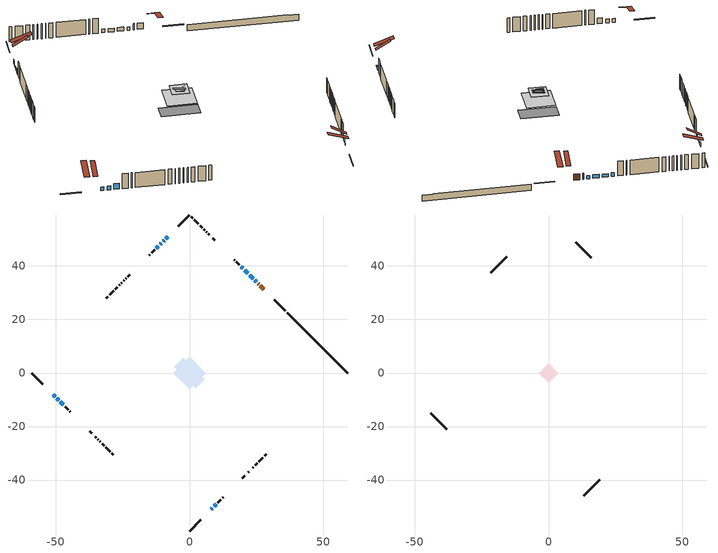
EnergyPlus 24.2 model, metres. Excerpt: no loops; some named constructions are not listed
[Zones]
conditioned space
 floor adiabatic (AdiabaticFloorConstruction): -6.02,0 0,6.02 6.02,0 0,-6.02 z3.08
 floor foundation (Slab1 construction): -5.63,2.31 -2.31,5.63 5.63,-2.31 2.31,-5.63 z-1.46
 wall outside (RimJoist1 construction): 0,-59.05 4.22,-54.83 / -59.05,0 -54.83,-4.22 / 0,59.05 -4.22,54.83 / 35.86,23.19 31.64,27.41 z0.64:0.94
 wall outside (AdiabaticWallConstruction 1): 27.7,31.35 26.51,32.54 / 25.85,33.2 25.67,33.38 z0.64:2.67
 wall outside (AdiabaticWallConstruction): 25.01,34.04 24.44,34.61 z0.64:1.65; 23.79,35.27 22.49,36.56 / -8.16,50.89 -8.81,50.24 / -50.89,-8.16 -50.24,-8.81 / 19.97,39.08 19.3,39.75 z0.64:1.86; -9.47,49.58 -9.87,49.18 / 8.16,-50.89 8.57,-50.48 z0.64:1; -10.53,48.52 -11.02,48.03 z0.64:1.51; -49.58,-9.47 -48.87,-10.18 z0.64:1.88; 21.84,37.22 20.62,38.43 z0.64:1.7; -11.68,47.37 -12.42,46.63 / 9.22,-49.83 9.97,-49.09 z0.64:1.95; -48.22,-10.83 -47.16,-11.89 z0.64:2.5
 wall outside (Wall10 construction): 10.62,-48.43 11.74,-47.32 / -46.5,-12.55 -45.39,-13.66 / -13.08,45.98 -14.19,44.86 / 18.65,40.4 17.53,41.52 z0.64:5.52
 wall outside (Wall11 construction): 12.39,-46.66 12.54,-46.51 / -44.73,-14.32 -44.58,-14.47 / -14.85,44.2 -15,44.05 / 16.88,42.17 16.72,42.33 z0.64:5.52
 wall outside (Wall1 construction): 19.81,-39.24 20.61,-38.44 / -37.32,-21.73 -36.52,-22.53 / -22.26,36.79 -23.06,35.99 / 9.46,49.59 8.66,50.39 z0.64:5.52
 wall outside (Wall2 construction): 21.27,-37.79 21.3,-37.75 / -35.86,-23.19 -35.83,-23.22 / -23.72,35.33 -23.75,35.3 / 8,51.05 7.97,51.08 z0.64:5.52
 wall outside (Wall3 construction): 21.95,-37.1 22.19,-36.87 / -35.17,-23.88 -34.94,-24.11 / -24.41,34.64 -24.64,34.41 / 7.31,51.74 7.08,51.97 z0.64:5.52
 wall outside (Wall4 construction): 22.84,-36.21 22.98,-36.07 / -34.28,-24.77 -34.14,-24.91 / -25.3,33.76 -25.44,33.61 / 6.43,52.62 6.29,52.77 z0.64:5.52
 wall outside (Wall6 construction): 23.64,-35.41 23.85,-35.2 / -33.49,-25.57 -33.27,-25.78 / -26.09,32.96 -26.31,32.74 / 5.63,53.42 5.42,53.64 z0.64:5.52
 wall outside (Wall7 construction): 24.51,-34.54 25.25,-33.8 / -32.62,-26.44 -31.88,-27.18 / -26.96,32.09 -27.7,31.35 / 4.76,54.29 4.02,55.03 z0.64:5.52
 wall outside (Wall8 construction): 25.91,-33.14 27.41,-31.64 / -31.22,-27.83 -29.71,-29.34 / -28.36,30.69 -29.87,29.18 / 3.36,55.69 1.85,57.2 z0.64:5.52
 wall outside (Wall9 construction): 28.07,-30.98 28.61,-30.44 / -29.05,-30 -28.51,-30.54 / -30.53,28.53 -31.07,27.99 / 1.2,57.85 0.66,58.39 z0.64:5.52
 wall foundation (FoundationWall1 construction): 36.52,22.53,-1.46 36.52,22.53,0.64 56.8,2.25,0.64 56.8,2.25,0.51 59.05,0,0.51 59.05,0,-1.46
 window (WindowConstruction): 25.01,34.04 24.44,34.61 z0.64:1.65
 window (WindowConstruction 7): 23.79,35.27 22.49,36.56 z0.64:1.86
 window (WindowConstruction 8): -8.17,50.89 -8.81,50.24 z0.64:1.86
 window (WindowConstruction 9): -50.89,-8.17 -50.24,-8.81 z0.64:1.86
 window (WindowConstruction 11): -9.47,49.58 -9.87,49.18 z0.64:0.99
 window (WindowConstruction 12): 8.17,-50.89 8.57,-50.48 z0.64:0.99
 window (WindowConstruction 1): -10.53,48.52 -11.02,48.03 z0.64:1.51
 window (WindowConstruction 2): -49.58,-9.47 -48.88,-10.18 z0.64:1.88
 window (WindowConstruction 3): 21.84,37.22 20.62,38.43 z0.64:1.7
 window (WindowConstruction 4): -11.68,47.37 -12.42,46.63 z0.64:1.94
 window (WindowConstruction 5): -48.22,-10.83 -47.16,-11.89 z0.64:2.5
 window (WindowConstruction 6): 9.22,-49.83 9.97,-49.09 z0.64:1.94
 window (WindowConstruction 10): 19.97,39.08 19.3,39.75 z0.64:1.86
 door (Door): 27.7,31.35 26.51,32.54 z0.64:2.67
 door (Door 1): 25.85,33.2 25.67,33.38 z0.64:2.67
 ceiling adiabatic (AdiabaticFloorConstruction): 0,-6.02 6.02,0 0,6.02 -6.02,0 z3.08
attic - vented
 floor to conditioned space (Floor1 construction Reversed): -1.54,0 0,1.54 1.54,0 0,-1.54 z5.52
 floor to conditioned space (Floor2 construction Reversed): -3.56,0 0,3.56 3.56,0 0,-3.56 z5.52
 floor to conditioned space (Floor3 construction Reversed): -1.63,0 0,1.63 1.63,0 0,-1.63 z5.52
 floor to conditioned space (Floor4 construction Reversed): -2.28,0 0,2.28 2.28,0 0,-2.28 z5.52
 floor to conditioned space (Floor5 construction Reversed): -2.4,0 0,2.4 2.4,0 0,-2.4 z5.52
 wall outside (Wall12 construction): 13.2,-45.85 19.15,-39.9 / -43.92,-15.13 -37.97,-21.08 / -15.66,43.4 -21.61,37.45 / 16.07,42.98 10.12,48.93 z0.64:5.52
 roof outside (Roof1 construction): 5.96,-53.09,5.52 1.86,-48.99,7.45 0.78,-50.07,7.45 4.88,-54.17,5.52; -53.09,-5.96,5.52 -48.99,-1.86,7.45 -50.07,-0.78,7.45 -54.17,-4.88,5.52; -5.96,53.09,5.52 -1.86,48.99,7.45 -0.78,50.07,7.45 -4.88,54.17,5.52; 29.9,29.15,5.52 25.8,25.05,7.45 26.88,23.97,7.45 30.98,28.07,5.52
 roof outside (Roof4 construction): 7.51,-51.54,5.52 4.43,-48.46,8.06 3.54,-49.36,8.06 6.62,-52.43,5.52; -51.54,-7.51,5.52 -48.46,-4.43,8.06 -49.36,-3.54,8.06 -52.43,-6.62,5.52; -7.51,51.54,5.52 -4.43,48.46,8.06 -3.54,49.36,8.06 -6.62,52.43,5.52; 28.36,30.7,5.52 25.28,27.62,8.06 26.17,26.73,8.06 29.25,29.81,5.52
[Material] Roughness=Rough; Thermal Absorptance=0.9
Name | Thickness {m} | Conductivity {W/m-K} | Density {kg/m3} | Specific Heat {J/kg-K} | Solar Absorptance | Visible Absorptance
ceiling loosefill ins | 0.0846667 | 0.0480833 | 16.02 | 1046.75 | 0.7 | 0.7
ceiling stud and cavity | 0.1397 | 0.0908788 | 65.682 | 1177.47 | 0.7 | 0.7
ceiling stud and cavity 1 | 0.1397 | 0.100554 | 65.682 | 1177.47 | 0.7 | 0.7
ceiling stud and cavity 2 | 0.1397 | 0.0925755 | 65.682 | 1177.47 | 0.7 | 0.7
ceiling stud and cavity 3 | 0.1397 | 0.0816226 | 65.682 | 1177.47 | 0.7 | 0.7
ceiling stud and cavity 4 | 0.0889 | 7.21176 | 20.9862 | 1087.66 | 0.7 | 0.7
gypsum board | 0.0127 | 0.160291 | 801 | 837.4 | 0.6 | 0.6
gypsum board 1 | 0.00254 | 0.160291 | 801 | 837.4 | 0.6 | 0.6
[Construction]
Floor1 construction: ceiling loosefill ins, ceiling stud and cavity, gypsum board
Floor2 construction: ceiling stud and cavity 1, gypsum board
Floor3 construction: ceiling stud and cavity 2, gypsum board
Floor4 construction: ceiling stud and cavity 3, gypsum board
Floor5 construction: ceiling stud and cavity 4, gypsum board 1
[EnergyManagementSystem:Program]
component_loads_program: Set loads_htg_walls = 0; Set loads_htg_rim_joists = 0; Set loads_htg_foundation_walls = 0; Set loads_htg_floors = 0; Set loads_htg_slabs = 0; Set loads_htg_ceilings = 0; Set loads_htg_roofs = 0; Set loads_htg_windows_conduction = 0; Set loads_htg_windows_solar = 0; Set loads_htg_doors = 0; Set loads_htg_skylights_conduction = 0; Set loads_htg_skylights_solar = 0; Set loads_htg_internal_mass = 0; Set loads_htg_intgains = 0; Set loads_htg_lighting = 0; Set loads_htg_infil = 0; Set loads_htg_mechvent = 0; Set loads_htg_natvent = 0; Set loads_htg_whf = 0; Set loads_htg_ducts = 0; Set loads_clg_walls = 0; Set loads_clg_rim_joists = 0; Set loads_clg_foundation_walls = 0; Set loads_clg_floors = 0; Set loads_clg_slabs = 0; Set loads_clg_ceilings = 0; Set loads_clg_roofs = 0; Set loads_clg_windows_conduction = 0; Set loads_clg_windows_solar = 0; Set loads_clg_doors = 0; Set loads_clg_skylights_conduction = 0; Set loads_clg_skylights_solar = 0; Set loads_clg_internal_mass = 0; Set loads_clg_intgains = 0; Set loads_clg_lighting = 0; Set loads_clg_infil = 0; Set loads_clg_mechvent = 0; Set loads_clg_natvent = 0; Set loads_clg_whf = 0; Set loads_clg_ducts = 0; Set hr_walls = 0; Set hr_walls = hr_walls + s_conv_13 + s_ig_13 + s_sol_13 + s_lgt_13 + s_surf_13; Set hr_walls = hr_walls + s_conv_14 + s_ig_14 + s_sol_14 + s_lgt_14 + s_surf_14; Set hr_walls = hr_walls + s_conv_15 + s_ig_15 + s_sol_15 + s_lgt_15 + s_surf_15; Set hr_walls = hr_walls + s_conv_16 + s_ig_16 + s_sol_16 + s_lgt_16 + s_surf_16; Set hr_walls = hr_walls + s_conv_17 + s_ig_17 + s_sol_17 + s_lgt_17 + s_surf_17; Set hr_walls = hr_walls + s_conv_18 + s_ig_18 + s_sol_18 + s_lgt_18 + s_surf_18; Set hr_walls = hr_walls + s_conv_19 + s_ig_19 + s_sol_19 + s_lgt_19 + s_surf_19; Set hr_walls = hr_walls + s_conv_20 + s_ig_20 + s_sol_20 + s_lgt_20 + s_surf_20; Set hr_walls = hr_walls + s_conv_21 + s_ig_21 + s_sol_21 + s_lgt_21 + s_surf_21; Set hr_walls = hr_walls + s_conv_22 + s_ig_22 + s_sol_22 + s_lgt_22 + s_surf_22; Set hr_walls = hr_walls + s_conv_23 + s_ig_23 + s_sol_23 + s_lgt_23 + s_surf_23; Set hr_walls = hr_walls + s_conv_24 + s_ig_24 + s_sol_24 + s_lgt_24 + s_surf_24; Set hr_walls = hr_walls + s_conv_25 + s_ig_25 + s_sol_25 + s_lgt_25 + s_surf_25; Set hr_walls = hr_walls + s_conv_26 + s_ig_26 + s_sol_26 + s_lgt_26 + s_surf_26; Set hr_walls = hr_walls + s_conv_27 + s_ig_27 + s_sol_27 + s_lgt_27 + s_surf_27; Set hr_walls = hr_walls + s_conv_28 + s_ig_28 + s_sol_28 + s_lgt_28 + s_surf_28; Set hr_walls = hr_walls + s_conv_29 + s_ig_29 + s_sol_29 + s_lgt_29 + s_surf_29; Set hr_walls = hr_walls + s_conv_30 + s_ig_30 + s_sol_30 + s_lgt_30 + s_surf_30; Set hr_walls = hr_walls + s_conv_31 + s_ig_31 + s_sol_31 + s_lgt_31 + s_surf_31; Set hr_walls = hr_walls + s_conv_32 + s_ig_32 + s_sol_32 + s_lgt_32 + s_surf_32; Set hr_walls = hr_walls + s_conv_33 + s_ig_33 + s_sol_33 + s_lgt_33 + s_surf_33; Set hr_walls = hr_walls + s_conv_34 + s_ig_34 + s_sol_34 + s_lgt_34 + s_surf_34; Set hr_walls = hr_walls + s_conv_35 + s_ig_35 + s_sol_35 + s_lgt_35 + s_surf_35; Set hr_walls = hr_walls + s_conv_36 + s_ig_36 + s_sol_36 + s_lgt_36 + s_surf_36; Set hr_walls = hr_walls + s_conv_37 + s_ig_37 + s_sol_37 + s_lgt_37 + s_surf_37; Set hr_walls = hr_walls + s_conv_38 + s_ig_38 + s_sol_38 + s_lgt_38 + s_surf_38; Set hr_walls = hr_walls + s_conv_39 + s_ig_39 + s_sol_39 + s_lgt_39 + s_surf_39; Set hr_walls = hr_walls + s_conv_40 + s_ig_40 + s_sol_40 + s_lgt_40 + s_surf_40; Set hr_walls = hr_walls + s_conv_41 + s_ig_41 + s_sol_41 + s_lgt_41 + s_surf_41; Set hr_walls = hr_walls + s_conv_42 + s_ig_42 + s_sol_42 + s_lgt_42 + s_surf_42; Set hr_walls = hr_walls + s_conv_43 + s_ig_43 + s_sol_43 + s_lgt_43 + s_surf_43; Set hr_walls = hr_walls + s_conv_44 + s_ig_44 + s_sol_44 + s_lgt_44 + s_surf_44; Set hr_walls = hr_walls + s_conv_45 + s_ig_45 + s_sol_45 + s_lgt_45 + s_surf_45; Set hr_walls = hr_walls + s_conv_46 + s_ig_46 + s_sol_46 + s_lgt_46 + s_surf_46; Set hr_walls = hr_walls + s_conv_47 + s_ig_47 + s_sol_47 + s_lgt_47 + s_surf_47; Set hr_walls = hr_walls + s_conv_48 + s_ig_48 + s_sol_48 + s_lgt_48 + s_surf_48; Set hr_walls = hr_walls + s_conv_49 + s_ig_49 + s_sol_49 + s_lgt_49 + s_surf_49; Set hr_walls = hr_walls + s_conv_50 + s_ig_50 + s_sol_50 + s_lgt_50 + s_surf_50; Set hr_walls = hr_walls + s_conv_51 + s_ig_51 + s_sol_51 + s_lgt_51 + s_surf_51; Set hr_walls = hr_walls + s_conv_52 + s_ig_52 + s_sol_52 + s_lgt_52 + s_surf_52; Set hr_rim_joists = 0; Set hr_rim_joists = hr_rim_joists + s_conv_8 + s_ig_8 + s_sol_8 + s_lgt_8 + s_surf_8; Set hr_rim_joists = hr_rim_joists + s_conv_9 + s_ig_9 + s_sol_9 + s_lgt_9 + s_surf_9; Set hr_rim_joists = hr_rim_joists + s_conv_10 + s_ig_10 + s_sol_10 + s_lgt_10 + s_surf_10; Set hr_rim_joists = hr_rim_joists + s_conv_11 + s_ig_11 + s_sol_11 + s_lgt_11 + s_surf_11; Set hr_foundation_walls = 0; Set hr_foundation_walls = hr_foundation_walls + s_conv_5 + s_ig_5 + s_sol_5 + s_lgt_5 + s_surf_5; Set hr_floors = 0; Set hr_slabs = 0; Set hr_slabs = hr_slabs + s_conv_12 + s_ig_12 + s_sol_12 + s_lgt_12 + s_surf_12; Set hr_ceilings = 0; Set hr_ceilings = hr_ceilings + s_conv + s_ig + s_sol + s_lgt + s_surf; Set hr_ceilings = hr_ceilings + s_conv_1 + s_ig_1 + s_sol_1 + s_lgt_1 + s_surf_1; Set hr_ceilings = hr_ceilings + s_conv_2 + s_ig_2 + s_sol_2 + s_lgt_2 + s_surf_2; Set hr_ceilings = hr_ceilings + s_conv_3 + s_ig_3 + s_sol_3 + s_lgt_3 + s_surf_3; Set hr_ceilings = hr_ceilings + s_conv_4 + s_ig_4 + s_sol_4 + s_lgt_4 + s_surf_4; Set hr_roofs = 0; Set hr_windows_conduction = 0; Set hr_windows_conduction = hr_windows_conduction + ss_conv_2; Set hr_windows_conduction = hr_windows_conduction + ss_ig_2; Set hr_windows_conduction = hr_windows_conduction + ss_surf_2; Set hr_windows_conduction = hr_windows_conduction + ss_conv_3; Set hr_windows_conduction = hr_windows_conduction + ss_ig_3; Set hr_windows_conduction = hr_windows_conduction + ss_surf_3; Set hr_windows_conduction = hr_windows_conduction + ss_conv_4; Set hr_windows_conduction = hr_windows_conduction + ss_ig_4; Set hr_windows_conduction = hr_windows_conduction + ss_surf_4; Set hr_windows_conduction = hr_windows_conduction + ss_conv_5; Set hr_windows_conduction = hr_windows_conduction + ss_ig_5; Set hr_windows_conduction = hr_windows_conduction + ss_surf_5; Set hr_windows_conduction = hr_windows_conduction + ss_conv_6; Set hr_windows_conduction = hr_windows_conduction + ss_ig_6; Set hr_windows_conduction = hr_windows_conduction + ss_surf_6; Set hr_windows_conduction = hr_windows_conduction + ss_conv_7; Set hr_windows_conduction = hr_windows_conduction + ss_ig_7; Set hr_windows_conduction = hr_windows_conduction + ss_surf_7; Set hr_windows_conduction = hr_windows_conduction + ss_conv_8; Set hr_windows_conduction = hr_windows_conduction + ss_ig_8; Set hr_windows_conduction = hr_windows_conduction + ss_surf_8; Set hr_windows_conduction = hr_windows_conduction + ss_conv_9; Set hr_windows_conduction = hr_windows_conduction + ss_ig_9; Set hr_windows_conduction = hr_windows_conduction + ss_surf_9; Set hr_windows_conduction = hr_windows_conduction + ss_conv_10; Set hr_windows_conduction = hr_windows_conduction + ss_ig_10; Set hr_windows_conduction = hr_windows_conduction + ss_surf_10; Set hr_windows_conduction = hr_windows_conduction + ss_conv_11; Set hr_windows_conduction = hr_windows_conduction + ss_ig_11; Set hr_windows_conduction = hr_windows_conduction + ss_surf_11; Set hr_windows_conduction = hr_windows_conduction + ss_conv_12; Set hr_windows_conduction = hr_windows_conduction + ss_ig_12; Set hr_windows_conduction = hr_windows_conduction + ss_surf_12; Set hr_windows_conduction = hr_windows_conduction + ss_conv_13; Set hr_windows_conduction = hr_windows_conduction + ss_ig_13; Set hr_windows_conduction = hr_windows_conduction + ss_surf_13; Set hr_windows_conduction = hr_windows_conduction + ss_conv_14; Set hr_windows_conduction = hr_windows_conduction + ss_ig_14; Set hr_windows_conduction = hr_windows_conduction + ss_surf_14; Set hr_windows_solar = 0; Set hr_windows_solar = hr_windows_solar - ss_trans_in * ZoneTimestep * 3600 + ss_back_out * ZoneTimestep * 3600 + ss_trans_out * ZoneTimestep * 3600; Set hr_windows_solar = hr_windows_solar - ss_trans_in_1 * ZoneTimestep * 3600 + ss_back_out_1 * ZoneTimestep * 3600 + ss_trans_out_1 * ZoneTimestep * 3600; Set hr_windows_solar = hr_windows_solar - ss_trans_in_2 * ZoneTimestep * 3600 + ss_back_out_2 * ZoneTimestep * 3600 + ss_trans_out_2 * ZoneTimestep * 3600; Set hr_windows_solar = hr_windows_solar - ss_trans_in_3 * ZoneTimestep * 3600 + ss_back_out_3 * ZoneTimestep * 3600 + ss_trans_out_3 * ZoneTimestep * 3600; Set hr_windows_solar = hr_windows_solar - ss_trans_in_4 * ZoneTimestep * 3600 + ss_back_out_4 * ZoneTimestep * 3600 + ss_trans_out_4 * ZoneTimestep * 3600; Set hr_windows_solar = hr_windows_solar - ss_trans_in_5 * ZoneTimestep * 3600 + ss_back_out_5 * ZoneTimestep * 3600 + ss_trans_out_5 * ZoneTimestep * 3600; Set hr_windows_solar = hr_windows_solar - ss_trans_in_6 * ZoneTimestep * 3600 + ss_back_out_6 * ZoneTimestep * 3600 + ss_trans_out_6 * ZoneTimestep * 3600; Set hr_windows_solar = hr_windows_solar - ss_trans_in_7 * ZoneTimestep * 3600 + ss_back_out_7 * ZoneTimestep * 3600 + ss_trans_out_7 * ZoneTimestep * 3600; Set hr_windows_solar = hr_windows_solar - ss_trans_in_8 * ZoneTimestep * 3600 + ss_back_out_8 * ZoneTimestep * 3600 + ss_trans_out_8 * ZoneTimestep * 3600; Set hr_windows_solar = hr_windows_solar - ss_trans_in_9 * ZoneTimestep * 3600 + ss_back_out_9 * ZoneTimestep * 3600 + ss_trans_out_9 * ZoneTimestep * 3600; Set hr_windows_solar = hr_windows_solar - ss_trans_in_10 * ZoneTimestep * 3600 + ss_back_out_10 * ZoneTimestep * 3600 + ss_trans_out_10 * ZoneTimestep * 3600; Set hr_windows_solar = hr_windows_solar - ss_trans_in_11 * ZoneTimestep * 3600 + ss_back_out_11 * ZoneTimestep * 3600 + ss_trans_out_11 * ZoneTimestep * 3600; Set hr_windows_solar = hr_windows_solar - ss_trans_in_12 * ZoneTimestep * 3600 + ss_back_out_12 * ZoneTimestep * 3600 + ss_trans_out_12 * ZoneTimestep * 3600; Set hr_doors = 0; Set hr_doors = hr_doors + ss_sol; Set hr_doors = hr_doors + ss_lgt; Set hr_doors = hr_doors + ss_conv; Set hr_doors = hr_doors + ss_ig; Set hr_doors = hr_doors + ss_surf; Set hr_doors = hr_doors + ss_sol_1; Set hr_doors = hr_doors + ss_lgt_1; Set hr_doors = hr_doors + ss_conv_1; Set hr_doors = hr_doors + ss_ig_1; Set hr_doors = hr_doors + ss_surf_1; Set hr_skylights_conduction = 0; Set hr_skylights_solar = 0; Set hr_internal_mass = 0; Set hr_internal_mass = hr_internal_mass + s_conv_6 + s_ig_6 + s_sol_6 + s_lgt_6 + s_surf_6; Set hr_internal_mass = hr_internal_mass + s_conv_7 + s_ig_7 + s_sol_7 + s_lgt_7 + s_surf_7; Set hr_internal_mass = hr_internal_mass + im_conv + im_ig + im_sol + im_lgt + im_surf; Set hr_internal_mass = hr_internal_mass + im_conv_1 + im_ig_1 + im_sol_1 + im_lgt_1 + im_surf_1; Set hr_intgains = 0; Set hr_intgains = hr_intgains - ig_ee_conv - ig_ee_rad - ig_ee_conv_1 - ig_ee_rad_1 - ig_ee_conv_2 - ig_ee_rad_2 - ig_ee_conv_3 - ig_ee_rad_3 - ig_ee_conv_4 - ig_ee_rad_4 - ig_ee_conv_5 - ig_ee_rad_5 - ig_ee_conv_6 - ig_ee_rad_6 - ig_oe_conv - ig_oe_rad - ig_oe_conv_1 - ig_oe_rad_1 - ig_oe_conv_2 - ig_oe_rad_2 - ig_oe_conv_3 - ig_oe_rad_3 - ig_oe_conv_4 - ig_oe_rad_4 - ig_ppl_conv - ig_ppl_rad; Set hr_lighting = 0; Set hr_lighting = hr_lighting - ig_lgt_conv - ig_lgt_rad - ig_lgt_vis; Set hr_infil = 0; Set hr_infil = hr_infil - airflow_gain + airflow_loss; Set hr_natvent = 0; Set hr_natvent = hr_natvent - airflow_gain_1 + airflow_loss_1; Set hr_whf = 0; Set hr_whf = hr_whf - airflow_gain_2 + airflow_loss_2; Set hr_mechvent = 0; Set hr_mechvent = hr_mechvent - mv_conv - mv_rad - mv_conv_1 - mv_rad_1 - mv_conv_2 - mv_rad_2 - mv_conv_3 - mv_rad_3; Set hr_ducts = 0; Set hr_intgains = hr_intgains + dhw_loss * (0.64*(1-dhw_rtf) + 1.0*dhw_rtf); Set htg_mode = 0; Set clg_mode = 0; If (htg_load_cond > 0); Set htg_mode = 1.0; ElseIf (clg_load_cond > 0); Set clg_mode = 0.0; Else; Set htg_season = 0; Set clg_season = 0; If ((DayOfYear >= 1) && (DayOfYear <= 365)); Set clg_season = 1; EndIf; If ((DayOfYear >= 1) && (DayOfYear <= 365)); Set htg_season = 1; EndIf; If ((airflow_gain_1 <> 0) || (airflow_loss_1 <> 0)) && (clg_season == 1); Set clg_mode = 0.0; ElseIf ((airflow_gain_2 <> 0) || (airflow_loss_2 <> 0)) && (clg_season == 1); Set clg_mode = 0.0; Else; Set Tmid_setpoint = (htg_sp_s_1 + clg_sp_s_1) / 2; If (tin_s_1 > Tmid_setpoint) && (clg_season == 1); Set clg_mode = 0.0; ElseIf (tin_s_1 < Tmid_setpoint) && (htg_season == 1); Set htg_mode = 1.0; EndIf; EndIf; EndIf; Set loads_htg_walls = loads_htg_walls + (hr_walls * htg_mode * 1); Set loads_htg_rim_joists = loads_htg_rim_joists + (hr_rim_joists * htg_mode * 1); Set loads_htg_foundation_walls = loads_htg_foundation_walls + (hr_foundation_walls * htg_mode * 1); Set loads_htg_floors = loads_htg_floors + (hr_floors * htg_mode * 1); Set loads_htg_slabs = loads_htg_slabs + (hr_slabs * htg_mode * 1); Set loads_htg_ceilings = loads_htg_ceilings + (hr_ceilings * htg_mode * 1); Set loads_htg_roofs = loads_htg_roofs + (hr_roofs * htg_mode * 1); Set loads_htg_windows_conduction = loads_htg_windows_conduction + (hr_windows_conduction * htg_mode * 1); Set loads_htg_windows_solar = loads_htg_windows_solar + (hr_windows_solar * htg_mode * 1); Set loads_htg_doors = loads_htg_doors + (hr_doors * htg_mode * 1); Set loads_htg_skylights_conduction = loads_htg_skylights_conduction + (hr_skylights_conduction * htg_mode * 1); Set loads_htg_skylights_solar = loads_htg_skylights_solar + (hr_skylights_solar * htg_mode * 1); Set loads_htg_internal_mass = loads_htg_internal_mass + (hr_internal_mass * htg_mode * 1); Set loads_htg_intgains = loads_htg_intgains + (hr_intgains * htg_mode * 1); Set loads_htg_lighting = loads_htg_lighting + (hr_lighting * htg_mode * 1); Set loads_htg_infil = loads_htg_infil + (hr_infil * htg_mode * 1); Set loads_htg_mechvent = loads_htg_mechvent + (hr_mechvent * htg_mode * 1); Set loads_htg_natvent = loads_htg_natvent + (hr_natvent * htg_mode * 1); Set loads_htg_whf = loads_htg_whf + (hr_whf * htg_mode * 1); Set loads_htg_ducts = loads_htg_ducts + (hr_ducts * htg_mode * 1); Set loads_clg_walls = loads_clg_walls + (-hr_walls * clg_mode * 1); Set loads_clg_rim_joists = loads_clg_rim_joists + (-hr_rim_joists * clg_mode * 1); Set loads_clg_foundation_walls = loads_clg_foundation_walls + (-hr_foundation_walls * clg_mode * 1); Set loads_clg_floors = loads_clg_floors + (-hr_floors * clg_mode * 1); Set loads_clg_slabs = loads_clg_slabs + (-hr_slabs * clg_mode * 1); Set loads_clg_ceilings = loads_clg_ceilings + (-hr_ceilings * clg_mode * 1); Set loads_clg_roofs = loads_clg_roofs + (-hr_roofs * clg_mode * 1); Set loads_clg_windows_conduction = loads_clg_windows_conduction + (-hr_windows_conduction * clg_mode * 1); Set loads_clg_windows_solar = loads_clg_windows_solar + (-hr_windows_solar * clg_mode * 1); Set loads_clg_doors = loads_clg_doors + (-hr_doors * clg_mode * 1); Set loads_clg_skylights_conduction = loads_clg_skylights_conduction + (-hr_skylights_conduction * clg_mode * 1); Set loads_clg_skylights_solar = loads_clg_skylights_solar + (-hr_skylights_solar * clg_mode * 1); Set loads_clg_internal_mass = loads_clg_internal_mass + (-hr_internal_mass * clg_mode * 1); Set loads_clg_intgains = loads_clg_intgains + (-hr_intgains * clg_mode * 1); Set loads_clg_lighting = loads_clg_lighting + (-hr_lighting * clg_mode * 1); Set loads_clg_infil = loads_clg_infil + (-hr_infil * clg_mode * 1); Set loads_clg_mechvent = loads_clg_mechvent + (-hr_mechvent * clg_mode * 1); Set loads_clg_natvent = loads_clg_natvent + (-hr_natvent * clg_mode * 1); Set loads_clg_whf = loads_clg_whf + (-hr_whf * clg_mode * 1); Set loads_clg_ducts = loads_clg_ducts + (-hr_ducts * clg_mode * 1)
[EnergyManagementSystem:OutputVariable] Type of Data in Variable=Summed; Update Frequency=ZoneTimestep
Name | EMS Variable | EMS Program or Subroutine | Units
loads_htg_skylights_solar_annual_outvar; Energy Management System Output Variable 14 | loads_htg_skylights_solar | component_loads_program | J
loads_htg_floors_annual_outvar; Energy Management System Output Variable 15 | loads_htg_floors | component_loads_program | J
loads_htg_slabs_annual_outvar; Energy Management System Output Variable 16 | loads_htg_slabs | component_loads_program | J
loads_htg_internal_mass_annual_outvar; Energy Management System Output Variable 17 | loads_htg_internal_mass | component_loads_program | J
loads_htg_infil_annual_outvar; Energy Management System Output Variable 18 | loads_htg_infil | component_loads_program | J
loads_htg_natvent_annual_outvar; Energy Management System Output Variable 19 | loads_htg_natvent | component_loads_program | J
loads_htg_mechvent_annual_outvar; Energy Management System Output Variable 20 | loads_htg_mechvent | component_loads_program | J
loads_htg_whf_annual_outvar; Energy Management System Output Variable 21 | loads_htg_whf | component_loads_program | J
loads_htg_ducts_annual_outvar; Energy Management System Output Variable 22 | loads_htg_ducts | component_loads_program | J
loads_htg_intgains_annual_outvar; Energy Management System Output Variable 23 | loads_htg_intgains | component_loads_program | J
loads_htg_lighting_annual_outvar; Energy Management System Output Variable 24 | loads_htg_lighting | component_loads_program | J
loads_clg_roofs_annual_outvar; Energy Management System Output Variable 25 | loads_clg_roofs | component_loads_program | J
loads_clg_ceilings_annual_outvar; Energy Management System Output Variable 26 | loads_clg_ceilings | component_loads_program | J
loads_clg_walls_annual_outvar; Energy Management System Output Variable 27 | loads_clg_walls | component_loads_program | J
loads_clg_rim_joists_annual_outvar; Energy Management System Output Variable 28 | loads_clg_rim_joists | component_loads_program | J
loads_clg_foundation_walls_annual_outvar; Energy Management System Output Variable 29 | loads_clg_foundation_walls | component_loads_program | J
loads_clg_doors_annual_outvar; Energy Management System Output Variable 30 | loads_clg_doors | component_loads_program | J
loads_clg_windows_conduction_annual_outvar; Energy Management System Output Variable 31 | loads_clg_windows_conduction | component_loads_program | J
loads_clg_windows_solar_annual_outvar; Energy Management System Output Variable 32 | loads_clg_windows_solar | component_loads_program | J
loads_clg_skylights_conduction_annual_outvar; Energy Management System Output Variable 33 | loads_clg_skylights_conduction | component_loads_program | J
loads_clg_skylights_solar_annual_outvar; Energy Management System Output Variable 34 | loads_clg_skylights_solar | component_loads_program | J
loads_clg_floors_annual_outvar; Energy Management System Output Variable 35 | loads_clg_floors | component_loads_program | J
loads_clg_slabs_annual_outvar; Energy Management System Output Variable 36 | loads_clg_slabs | component_loads_program | J
loads_clg_internal_mass_annual_outvar; Energy Management System Output Variable 37 | loads_clg_internal_mass | component_loads_program | J
loads_clg_infil_annual_outvar; Energy Management System Output Variable 38 | loads_clg_infil | component_loads_program | J
loads_clg_natvent_annual_outvar; Energy Management System Output Variable 39 | loads_clg_natvent | component_loads_program | J
loads_clg_mechvent_annual_outvar; Energy Management System Output Variable 40 | loads_clg_mechvent | component_loads_program | J
loads_clg_whf_annual_outvar; Energy Management System Output Variable 41 | loads_clg_whf | component_loads_program | J
loads_clg_ducts_annual_outvar; Energy Management System Output Variable 42 | loads_clg_ducts | component_loads_program | J
loads_clg_intgains_annual_outvar; Energy Management System Output Variable 43 | loads_clg_intgains | component_loads_program | J
loads_clg_lighting_annual_outvar; Energy Management System Output Variable 44 | loads_clg_lighting | component_loads_program | J
loads_htg_tot_annual_outvar; Energy Management System Output Variable 1; Energy Management System Output Variable 45 | loads_htg_tot | total_loads_program | J
loads_clg_tot_annual_outvar; Energy Management System Output Variable 2; Energy Management System Output Variable 46 | loads_clg_tot | total_loads_program | J
Energy Management System Output Variable 3 | htg_unmet_hours | unmet_hours_program | hr
Energy Management System Output Variable 4 | clg_unmet_hours | unmet_hours_program | hr
Energy Management System Output Variable 5 | loads_htg_roofs | component_loads_program | J
Energy Management System Output Variable 6 | loads_htg_ceilings | component_loads_program | J
Energy Management System Output Variable 7 | loads_htg_walls | component_loads_program | J
Energy Management System Output Variable 8 | loads_htg_rim_joists | component_loads_program | J
Energy Management System Output Variable 9 | loads_htg_foundation_walls | component_loads_program | J
Energy Management System Output Variable 10 | loads_htg_doors | component_loads_program | J
Energy Management System Output Variable 11 | loads_htg_windows_conduction | component_loads_program | J
Energy Management System Output Variable 12 | loads_htg_windows_solar | component_loads_program | J
Energy Management System Output Variable 13 | loads_htg_skylights_conduction | component_loads_program | J
[Schedule:Day:Interval]
interior lighting schedule day: No, 01:00, 0.108182, 04:00, 0.0901515, 05:00, 0.0991667, 06:00, 0.162273, 07:00, 0.270455, 08:00, 0.342576, 10:00, 0.369621, 11:00, 0.351591, 12:00, 0.333561, 13:00, 0.324545, 14:00, 0.31553, 15:00, 0.333561, 16:00, 0.369621, 17:00, 0.450758, 18:00, 0.585985, 19:00, 0.775303, 20:00, 0.955606, 21:00, 0.991667, 22:00, 0.712197, 23:00, 0.360606, 24:00, 0.162273
interior lighting schedule day 1: No, 01:00, 0.100909, 04:00, 0.0840909, 05:00, 0.0925, 06:00, 0.151364, 07:00, 0.252273, 08:00, 0.319545, 10:00, 0.344773, 11:00, 0.327955, 12:00, 0.311136, 13:00, 0.302727, 14:00, 0.294318, 15:00, 0.311136, 16:00, 0.344773, 17:00, 0.420455, 18:00, 0.546591, 19:00, 0.723182, 20:00, 0.891364, 21:00, 0.925, 22:00, 0.664318, 23:00, 0.336364, 24:00, 0.151364
interior lighting schedule day 2: No, 01:00, 0.0927273, 04:00, 0.0772727, 05:00, 0.085, 06:00, 0.139091, 07:00, 0.231818, 08:00, 0.293636, 10:00, 0.316818, 11:00, 0.301364, 12:00, 0.285909, 13:00, 0.278182, 14:00, 0.270455, 15:00, 0.285909, 16:00, 0.316818, 17:00, 0.386364, 18:00, 0.502273, 19:00, 0.664545, 20:00, 0.819091, 21:00, 0.85, 22:00, 0.610455, 23:00, 0.309091, 24:00, 0.139091
interior lighting schedule day 3: No, 01:00, 0.0845455, 04:00, 0.0704545, 05:00, 0.0775, 06:00, 0.126818, 07:00, 0.211364, 08:00, 0.267727, 10:00, 0.288864, 11:00, 0.274773, 12:00, 0.260682, 13:00, 0.253636, 14:00, 0.246591, 15:00, 0.260682, 16:00, 0.288864, 17:00, 0.352273, 18:00, 0.457955, 19:00, 0.605909, 20:00, 0.746818, 21:00, 0.775, 22:00, 0.556591, 23:00, 0.281818, 24:00, 0.126818
interior lighting schedule day 4: No, 01:00, 0.0763636, 04:00, 0.0636364, 05:00, 0.07, 06:00, 0.114545, 07:00, 0.190909, 08:00, 0.241818, 10:00, 0.260909, 11:00, 0.248182, 12:00, 0.235455, 13:00, 0.229091, 14:00, 0.222727, 15:00, 0.235455, 16:00, 0.260909, 17:00, 0.318182, 18:00, 0.413636, 19:00, 0.547273, 20:00, 0.674545, 21:00, 0.7, 22:00, 0.502727, 23:00, 0.254545, 24:00, 0.114545
interior lighting schedule day 5: No, 01:00, 0.0727273, 04:00, 0.0606061, 05:00, 0.0666667, 06:00, 0.109091, 07:00, 0.181818, 08:00, 0.230303, 10:00, 0.248485, 11:00, 0.236364, 12:00, 0.224242, 13:00, 0.218182, 14:00, 0.212121, 15:00, 0.224242, 16:00, 0.248485, 17:00, 0.30303, 18:00, 0.393939, 19:00, 0.521212, 20:00, 0.642424, 21:00, 0.666667, 22:00, 0.478788, 23:00, 0.242424, 24:00, 0.109091
interior lighting schedule day 6: No, 01:00, 0.0745455, 04:00, 0.0621212, 05:00, 0.0683333, 06:00, 0.111818, 07:00, 0.186364, 08:00, 0.236061, 10:00, 0.254697, 11:00, 0.242273, 12:00, 0.229848, 13:00, 0.223636, 14:00, 0.217424, 15:00, 0.229848, 16:00, 0.254697, 17:00, 0.310606, 18:00, 0.403788, 19:00, 0.534242, 20:00, 0.658485, 21:00, 0.683333, 22:00, 0.490758, 23:00, 0.248485, 24:00, 0.111818
interior lighting schedule day 7: No, 01:00, 0.08, 04:00, 0.0666667, 05:00, 0.0733333, 06:00, 0.12, 07:00, 0.2, 08:00, 0.253333, 10:00, 0.273333, 11:00, 0.26, 12:00, 0.246667, 13:00, 0.24, 14:00, 0.233333, 15:00, 0.246667, 16:00, 0.273333, 17:00, 0.333333, 18:00, 0.433333, 19:00, 0.573333, 20:00, 0.706667, 21:00, 0.733333, 22:00, 0.526667, 23:00, 0.266667, 24:00, 0.12
interior lighting schedule day 8: No, 01:00, 0.0890909, 04:00, 0.0742424, 05:00, 0.0816667, 06:00, 0.133636, 07:00, 0.222727, 08:00, 0.282121, 10:00, 0.304394, 11:00, 0.289545, 12:00, 0.274697, 13:00, 0.267273, 14:00, 0.259848, 15:00, 0.274697, 16:00, 0.304394, 17:00, 0.371212, 18:00, 0.482576, 19:00, 0.638485, 20:00, 0.78697, 21:00, 0.816667, 22:00, 0.586515, 23:00, 0.29697, 24:00, 0.133636
interior lighting schedule day 9: No, 01:00, 0.0972727, 04:00, 0.0810606, 05:00, 0.0891667, 06:00, 0.145909, 07:00, 0.243182, 08:00, 0.30803, 10:00, 0.332348, 11:00, 0.316136, 12:00, 0.299924, 13:00, 0.291818, 14:00, 0.283712, 15:00, 0.299924, 16:00, 0.332348, 17:00, 0.405303, 18:00, 0.526894, 19:00, 0.697121, 20:00, 0.859242, 21:00, 0.891667, 22:00, 0.640379, 23:00, 0.324242, 24:00, 0.145909
interior lighting schedule day 10: No, 01:00, 0.105455, 04:00, 0.0878788, 05:00, 0.0966667, 06:00, 0.158182, 07:00, 0.263636, 08:00, 0.333939, 10:00, 0.360303, 11:00, 0.342727, 12:00, 0.325152, 13:00, 0.316364, 14:00, 0.307576, 15:00, 0.325152, 16:00, 0.360303, 17:00, 0.439394, 18:00, 0.571212, 19:00, 0.755758, 20:00, 0.931515, 21:00, 0.966667, 22:00, 0.694242, 23:00, 0.351515, 24:00, 0.158182
interior lighting schedule day 11: No, 01:00, 0.109091, 04:00, 0.0909091, 05:00, 0.1, 06:00, 0.163636, 07:00, 0.272727, 08:00, 0.345455, 10:00, 0.372727, 11:00, 0.354545, 12:00, 0.336364, 13:00, 0.327273, 14:00, 0.318182, 15:00, 0.336364, 16:00, 0.372727, 17:00, 0.454545, 18:00, 0.590909, 19:00, 0.781818, 20:00, 0.963636, 21:00, 1, 22:00, 0.718182, 23:00, 0.363636, 24:00, 0.163636
interior lighting schedule default day; occupants schedule default day; clothes dryer schedule default day; cooking range schedule default day; misc plug loads schedule default day; general water use schedule default day; clothes dryer exhaust 0 schedule default day; cooling season schedule day; cooling season schedule day 2; cooling season schedule default day; exterior lighting schedule default day; natural vent schedule default day: No, 24:00, 0
occupants schedule day: No, 05:00, 0.426829, 06:00, 0.719512, 07:00, 1, 08:00, 0.670732, 09:00, 0.329268, 14:00, 0.170732, 15:00, 0.231707, 16:00, 0.329268, 17:00, 0.5, 18:00, 0.670732, 19:00, 0.829268, 21:00, 1, 22:00, 0.853659, 23:00, 0.646341, 24:00, 0.426829
clothes dryer schedule day; clothes dryer exhaust 0 schedule day: No, 01:00, 0.123457, 02:00, 0.0740741, 03:00, 0.0493827, 04:00, 0.0246914, 05:00, 0.0493827, 06:00, 0.0740741, 07:00, 0.197531, 08:00, 0.395062, 09:00, 0.592593, 10:00, 0.839506, 11:00, 0.962963, 12:00, 1, 13:00, 0.91358, 14:00, 0.82716, 15:00, 0.716049, 16:00, 0.753086, 17:00, 0.679012, 18:00, 0.666667, 20:00, 0.62963, 21:00, 0.641975, 22:00, 0.666667, 23:00, 0.54321, 24:00, 0.296296
cooking range schedule day: No, 05:00, 0.0597015, 06:00, 0.11194, 07:00, 0.171642, 08:00, 0.291045, 11:00, 0.343284, 12:00, 0.402985, 13:00, 0.462687, 14:00, 0.343284, 15:00, 0.291045, 16:00, 0.402985, 17:00, 0.567164, 18:00, 1, 19:00, 0.850746, 20:00, 0.432836, 21:00, 0.291045, 22:00, 0.231343, 23:00, 0.171642, 24:00, 0.11194
misc plug loads schedule day: No, 06:00, 0.705882, 07:00, 0.745098, 08:00, 0.803922, 15:00, 0.823529, 16:00, 0.862745, 17:00, 0.921569, 18:00, 0.980392, 19:00, 1, 20:00, 0.980392, 21:00, 0.941176, 22:00, 0.862745, 23:00, 0.784314, 24:00, 0.72549
general water use schedule day: No, 01:00, 0.315068, 03:00, 0.287671, 04:00, 0.342466, 05:00, 0.369863, 06:00, 0.520548, 07:00, 0.60274, 08:00, 0.534247, 10:00, 0.506849, 11:00, 0.465753, 14:00, 0.479452, 15:00, 0.534247, 16:00, 0.589041, 17:00, 0.69863, 18:00, 0.876712, 19:00, 0.890411, 20:00, 0.986301, 21:00, 1, 22:00, 0.863014, 23:00, 0.616438, 24:00, 0.465753
cooling season schedule day 1: No, 24:00, 1
exterior lighting schedule day: No, 01:00, 0.566667, 03:00, 0.524167, 05:00, 0.495833, 06:00, 0.5525, 07:00, 0.623333, 08:00, 0.580833, 09:00, 0.439167, 10:00, 0.354167, 12:00, 0.34, 13:00, 0.354167, 14:00, 0.396667, 15:00, 0.425, 16:00, 0.495833, 17:00, 0.623333, 18:00, 0.793333, 19:00, 0.906667, 20:00, 0.963333, 21:00, 0.991667, 22:00, 0.920833, 23:00, 0.793333, 24:00, 0.665833
exterior lighting schedule day 1: No, 01:00, 0.528571, 03:00, 0.488929, 05:00, 0.4625, 06:00, 0.515357, 07:00, 0.581429, 08:00, 0.541786, 09:00, 0.409643, 10:00, 0.330357, 12:00, 0.317143, 13:00, 0.330357, 14:00, 0.37, 15:00, 0.396429, 16:00, 0.4625, 17:00, 0.581429, 18:00, 0.74, 19:00, 0.845714, 20:00, 0.898571, 21:00, 0.925, 22:00, 0.858929, 23:00, 0.74, 24:00, 0.621071
exterior lighting schedule day 10: No, 01:00, 0.552381, 03:00, 0.510952, 05:00, 0.483333, 06:00, 0.538571, 07:00, 0.607619, 08:00, 0.56619, 09:00, 0.428095, 10:00, 0.345238, 12:00, 0.331429, 13:00, 0.345238, 14:00, 0.386667, 15:00, 0.414286, 16:00, 0.483333, 17:00, 0.607619, 18:00, 0.773333, 19:00, 0.88381, 20:00, 0.939048, 21:00, 0.966667, 22:00, 0.897619, 23:00, 0.773333, 24:00, 0.649048
exterior lighting schedule day 11: No, 01:00, 0.571429, 03:00, 0.528571, 05:00, 0.5, 06:00, 0.557143, 07:00, 0.628571, 08:00, 0.585714, 09:00, 0.442857, 10:00, 0.357143, 12:00, 0.342857, 13:00, 0.357143, 14:00, 0.4, 15:00, 0.428571, 16:00, 0.5, 17:00, 0.628571, 18:00, 0.8, 19:00, 0.914286, 20:00, 0.971429, 21:00, 1, 22:00, 0.928571, 23:00, 0.8, 24:00, 0.671429
exterior lighting schedule day 2: No, 01:00, 0.485714, 03:00, 0.449286, 05:00, 0.425, 06:00, 0.473571, 07:00, 0.534286, 08:00, 0.497857, 09:00, 0.376429, 10:00, 0.303571, 12:00, 0.291429, 13:00, 0.303571, 14:00, 0.34, 15:00, 0.364286, 16:00, 0.425, 17:00, 0.534286, 18:00, 0.68, 19:00, 0.777143, 20:00, 0.825714, 21:00, 0.85, 22:00, 0.789286, 23:00, 0.68, 24:00, 0.570714
exterior lighting schedule day 3: No, 01:00, 0.442857, 03:00, 0.409643, 05:00, 0.3875, 06:00, 0.431786, 07:00, 0.487143, 08:00, 0.453929, 09:00, 0.343214, 10:00, 0.276786, 12:00, 0.265714, 13:00, 0.276786, 14:00, 0.31, 15:00, 0.332143, 16:00, 0.3875, 17:00, 0.487143, 18:00, 0.62, 19:00, 0.708571, 20:00, 0.752857, 21:00, 0.775, 22:00, 0.719643, 23:00, 0.62, 24:00, 0.520357
exterior lighting schedule day 4: No, 01:00, 0.4, 03:00, 0.37, 05:00, 0.35, 06:00, 0.39, 07:00, 0.44, 08:00, 0.41, 09:00, 0.31, 10:00, 0.25, 12:00, 0.24, 13:00, 0.25, 14:00, 0.28, 15:00, 0.3, 16:00, 0.35, 17:00, 0.44, 18:00, 0.56, 19:00, 0.64, 20:00, 0.68, 21:00, 0.7, 22:00, 0.65, 23:00, 0.56, 24:00, 0.47
exterior lighting schedule day 5: No, 01:00, 0.380952, 03:00, 0.352381, 05:00, 0.333333, 06:00, 0.371429, 07:00, 0.419048, 08:00, 0.390476, 09:00, 0.295238, 10:00, 0.238095, 12:00, 0.228571, 13:00, 0.238095, 14:00, 0.266667, 15:00, 0.285714, 16:00, 0.333333, 17:00, 0.419048, 18:00, 0.533333, 19:00, 0.609524, 20:00, 0.647619, 21:00, 0.666667, 22:00, 0.619048, 23:00, 0.533333, 24:00, 0.447619
exterior lighting schedule day 6: No, 01:00, 0.390476, 03:00, 0.36119, 05:00, 0.341667, 06:00, 0.380714, 07:00, 0.429524, 08:00, 0.400238, 09:00, 0.302619, 10:00, 0.244048, 12:00, 0.234286, 13:00, 0.244048, 14:00, 0.273333, 15:00, 0.292857, 16:00, 0.341667, 17:00, 0.429524, 18:00, 0.546667, 19:00, 0.624762, 20:00, 0.66381, 21:00, 0.683333, 22:00, 0.634524, 23:00, 0.546667, 24:00, 0.45881
exterior lighting schedule day 7: No, 01:00, 0.419048, 03:00, 0.387619, 05:00, 0.366667, 06:00, 0.408571, 07:00, 0.460952, 08:00, 0.429524, 09:00, 0.324762, 10:00, 0.261905, 12:00, 0.251429, 13:00, 0.261905, 14:00, 0.293333, 15:00, 0.314286, 16:00, 0.366667, 17:00, 0.460952, 18:00, 0.586667, 19:00, 0.670476, 20:00, 0.712381, 21:00, 0.733333, 22:00, 0.680952, 23:00, 0.586667, 24:00, 0.492381
exterior lighting schedule day 8: No, 01:00, 0.466667, 03:00, 0.431667, 05:00, 0.408333, 06:00, 0.455, 07:00, 0.513333, 08:00, 0.478333, 09:00, 0.361667, 10:00, 0.291667, 12:00, 0.28, 13:00, 0.291667, 14:00, 0.326667, 15:00, 0.35, 16:00, 0.408333, 17:00, 0.513333, 18:00, 0.653333, 19:00, 0.746667, 20:00, 0.793333, 21:00, 0.816667, 22:00, 0.758333, 23:00, 0.653333, 24:00, 0.548333
exterior lighting schedule day 9: No, 01:00, 0.509524, 03:00, 0.47131, 05:00, 0.445833, 06:00, 0.496786, 07:00, 0.560476, 08:00, 0.522262, 09:00, 0.394881, 10:00, 0.318452, 12:00, 0.305714, 13:00, 0.318452, 14:00, 0.356667, 15:00, 0.382143, 16:00, 0.445833, 17:00, 0.560476, 18:00, 0.713333, 19:00, 0.815238, 20:00, 0.86619, 21:00, 0.891667, 22:00, 0.827976, 23:00, 0.713333, 24:00, 0.59869
[Schedule:Week:Daily]
clothes dryer exhaust 0 schedule Week Rule - Jan1-Dec31: clothes dryer exhaust 0 schedule day, clothes dryer exhaust 0 schedule day, clothes dryer exhaust 0 schedule day, clothes dryer exhaust 0 schedule day, clothes dryer exhaust 0 schedule day, clothes dryer exhaust 0 schedule day, clothes dryer exhaust 0 schedule day, clothes dryer exhaust 0 schedule default day, clothes dryer exhaust 0 schedule default day, clothes dryer exhaust 0 schedule default day, clothes dryer exhaust 0 schedule default day, clothes dryer exhaust 0 schedule default day
cooling season schedule Week Rule - Jan1-May26: cooling season schedule day, cooling season schedule day, cooling season schedule day, cooling season schedule day, cooling season schedule day, cooling season schedule day, cooling season schedule day, cooling season schedule default day, cooling season schedule default day, cooling season schedule default day, cooling season schedule default day, cooling season schedule default day
cooling season schedule Week Rule - May27-Jun2: cooling season schedule day, cooling season schedule day, cooling season schedule day, cooling season schedule day, cooling season schedule day, cooling season schedule day 1, cooling season schedule day 1, cooling season schedule default day, cooling season schedule default day, cooling season schedule default day, cooling season schedule default day, cooling season schedule default day
cooling season schedule Week Rule - Jun3-Sep29: cooling season schedule day 1, cooling season schedule day 1, cooling season schedule day 1, cooling season schedule day 1, cooling season schedule day 1, cooling season schedule day 1, cooling season schedule day 1, cooling season schedule default day, cooling season schedule default day, cooling season schedule default day, cooling season schedule default day, cooling season schedule default day
cooling season schedule Week Rule - Sep30-Oct6: cooling season schedule day 1, cooling season schedule day 2, cooling season schedule day 2, cooling season schedule day 2, cooling season schedule day 2, cooling season schedule day 2, cooling season schedule day 2, cooling season schedule default day, cooling season schedule default day, cooling season schedule default day, cooling season schedule default day, cooling season schedule default day
cooling season schedule Week Rule - Oct7-Dec31: cooling season schedule day 2, cooling season schedule day 2, cooling season schedule day 2, cooling season schedule day 2, cooling season schedule day 2, cooling season schedule day 2, cooling season schedule day 2, cooling season schedule default day, cooling season schedule default day, cooling season schedule default day, cooling season schedule default day, cooling season schedule default day
exterior lighting schedule Week Rule - Jul1-Jul28: exterior lighting schedule day 6, exterior lighting schedule day 6, exterior lighting schedule day 6, exterior lighting schedule day 6, exterior lighting schedule day 6, exterior lighting schedule day 6, exterior lighting schedule day 6, exterior lighting schedule default day, exterior lighting schedule default day, exterior lighting schedule default day, exterior lighting schedule default day, exterior lighting schedule default day
exterior lighting schedule Week Rule - Jul29-Aug4: exterior lighting schedule day 6, exterior lighting schedule day 6, exterior lighting schedule day 6, exterior lighting schedule day 7, exterior lighting schedule day 7, exterior lighting schedule day 7, exterior lighting schedule day 7, exterior lighting schedule default day, exterior lighting schedule default day, exterior lighting schedule default day, exterior lighting schedule default day, exterior lighting schedule default day
exterior lighting schedule Week Rule - Aug5-Aug25: exterior lighting schedule day 7, exterior lighting schedule day 7, exterior lighting schedule day 7, exterior lighting schedule day 7, exterior lighting schedule day 7, exterior lighting schedule day 7, exterior lighting schedule day 7, exterior lighting schedule default day, exterior lighting schedule default day, exterior lighting schedule default day, exterior lighting schedule default day, exterior lighting schedule default day
exterior lighting schedule Week Rule - Aug26-Sep1: exterior lighting schedule day 7, exterior lighting schedule day 7, exterior lighting schedule day 7, exterior lighting schedule day 7, exterior lighting schedule day 7, exterior lighting schedule day 7, exterior lighting schedule day 8, exterior lighting schedule default day, exterior lighting schedule default day, exterior lighting schedule default day, exterior lighting schedule default day, exterior lighting schedule default day
exterior lighting schedule Week Rule - Sep2-Sep29: exterior lighting schedule day 8, exterior lighting schedule day 8, exterior lighting schedule day 8, exterior lighting schedule day 8, exterior lighting schedule day 8, exterior lighting schedule day 8, exterior lighting schedule day 8, exterior lighting schedule default day, exterior lighting schedule default day, exterior lighting schedule default day, exterior lighting schedule default day, exterior lighting schedule default day
exterior lighting schedule Week Rule - Sep30-Oct6: exterior lighting schedule day 8, exterior lighting schedule day 9, exterior lighting schedule day 9, exterior lighting schedule day 9, exterior lighting schedule day 9, exterior lighting schedule day 9, exterior lighting schedule day 9, exterior lighting schedule default day, exterior lighting schedule default day, exterior lighting schedule default day, exterior lighting schedule default day, exterior lighting schedule default day
exterior lighting schedule Week Rule - Oct7-Oct27: exterior lighting schedule day 9, exterior lighting schedule day 9, exterior lighting schedule day 9, exterior lighting schedule day 9, exterior lighting schedule day 9, exterior lighting schedule day 9, exterior lighting schedule day 9, exterior lighting schedule default day, exterior lighting schedule default day, exterior lighting schedule default day, exterior lighting schedule default day, exterior lighting schedule default day
exterior lighting schedule Week Rule - Oct28-Nov3: exterior lighting schedule day 9, exterior lighting schedule day 9, exterior lighting schedule day 9, exterior lighting schedule day 9, exterior lighting schedule day 10, exterior lighting schedule day 10, exterior lighting schedule day 10, exterior lighting schedule default day, exterior lighting schedule default day, exterior lighting schedule default day, exterior lighting schedule default day, exterior lighting schedule default day
exterior lighting schedule Week Rule - Nov4-Nov24: exterior lighting schedule day 10, exterior lighting schedule day 10, exterior lighting schedule day 10, exterior lighting schedule day 10, exterior lighting schedule day 10, exterior lighting schedule day 10, exterior lighting schedule day 10, exterior lighting schedule default day, exterior lighting schedule default day, exterior lighting schedule default day, exterior lighting schedule default day, exterior lighting schedule default day
exterior lighting schedule Week Rule - Nov25-Dec1: exterior lighting schedule day 10, exterior lighting schedule day 10, exterior lighting schedule day 10, exterior lighting schedule day 10, exterior lighting schedule day 10, exterior lighting schedule day 10, exterior lighting schedule day 11, exterior lighting schedule default day, exterior lighting schedule default day, exterior lighting schedule default day, exterior lighting schedule default day, exterior lighting schedule default day
exterior lighting schedule Week Rule - Dec2-Dec31: exterior lighting schedule day 11, exterior lighting schedule day 11, exterior lighting schedule day 11, exterior lighting schedule day 11, exterior lighting schedule day 11, exterior lighting schedule day 11, exterior lighting schedule day 11, exterior lighting schedule default day, exterior lighting schedule default day, exterior lighting schedule default day, exterior lighting schedule default day, exterior lighting schedule default day
natural vent schedule Week Rule - Jan1-Dec31: natural vent schedule default day, natural vent schedule default day, natural vent schedule default day, natural vent schedule default day, natural vent schedule default day, natural vent schedule default day, natural vent schedule default day, natural vent schedule default day, natural vent schedule default day, natural vent schedule default day, natural vent schedule default day, natural vent schedule default day
[Schedule:Year]
clothes dryer exhaust 0 schedule: clothes dryer exhaust 0 schedule Week Rule - Jan1-Dec31, 1, 1, 12, 31
cooling season schedule: cooling season schedule Week Rule - Jan1-May26, 1, 1, 5, 26, cooling season schedule Week Rule - May27-Jun2, 5, 27, 6, 2, cooling season schedule Week Rule - Jun3-Sep29, 6, 3, 9, 29, cooling season schedule Week Rule - Sep30-Oct6, 9, 30, 10, 6, cooling season schedule Week Rule - Oct7-Dec31, 10, 7, 12, 31
natural vent schedule: natural vent schedule Week Rule - Jan1-Dec31, 1, 1, 12, 31
